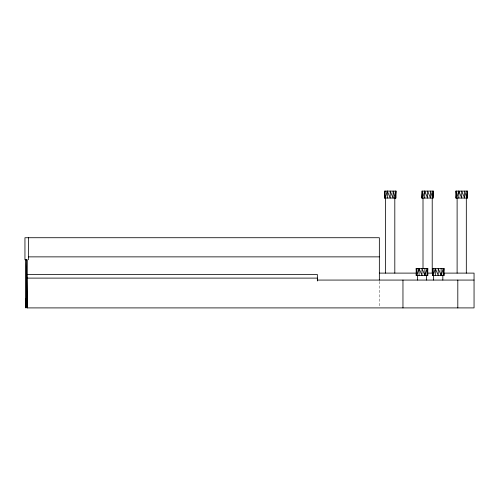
<?xml version="1.0" encoding="UTF-8"?>
<svg xmlns="http://www.w3.org/2000/svg" width="499" height="499" viewBox="0 0 499 499"><rect width="100%" height="100%" fill="white"/><g stroke="black" fill="none" stroke-linecap="round" stroke-linejoin="round"><path stroke-width="0.37" stroke-dasharray="2.5 1.87" d="M379.346 281.455L379.346 307.135"/><path stroke-width="0.75" d="M25.699 298.589L25.53 307.908L25.53 259.767L26.397 307.908L26.397 259.767L27.27 307.908L474.05 307.908L474.05 273.109L443.773 273.109M384.411 198.053L385.184 191.092L385.184 198.053L387.311 191.092L390.212 198.053L390.212 191.092L393.112 198.053L393.112 191.092L395.239 198.053L396.013 191.092L384.411 191.092L384.411 198.053L396.013 198.053L396.013 191.092M421.811 198.053L422.584 191.092L422.584 198.053L424.711 191.092L427.612 198.053L427.612 191.092L430.512 198.053L430.512 191.092L432.639 198.053L433.413 191.092L421.811 191.092L421.811 198.053L433.413 198.053L433.413 191.092M416.191 275.429L416.964 268.468L416.964 275.429L419.085 268.468L421.986 275.429L421.986 268.468L424.886 275.429L427.013 268.468L427.013 275.429L427.786 268.468L416.191 268.468L416.191 275.429L427.786 275.429L427.786 268.468M432.427 275.429L433.207 268.468L433.207 275.429L435.328 268.468L438.228 275.429L438.228 268.468L441.128 275.429L443.249 268.468L443.249 275.429L444.029 268.468L432.427 268.468L432.427 275.429L444.029 275.429L444.029 268.468M455.918 198.053L456.691 191.092L456.691 198.053L458.818 191.092L461.718 198.053L461.718 191.092L464.619 198.053L464.619 191.092L466.74 198.053L467.519 191.092L455.918 191.092L455.918 198.053L467.519 198.053L467.519 191.092M28.431 256.866L379.346 256.866M379.346 273.109L416.609 273.109M427.475 273.109L432.907 273.109M27.27 274.5L317.352 274.5L317.352 281.012M27.27 278.111L317.352 278.111M317.352 280.07L474.05 280.07M467.345 196.506L467.519 198.053M455.918 191.092L456.348 194.959M443.854 273.882L444.029 275.429M432.427 268.468L432.858 272.335M427.356 271.562L427.786 275.429M416.191 268.468L416.447 270.789M466.74 191.092L466.74 198.053M466.316 198.053L466.316 273.109M458.818 191.092L458.818 198.053M457.808 280.07L457.808 307.908M457.115 198.053L457.115 273.109M442.831 275.429L442.831 280.07M441.128 268.468L441.128 275.429M435.328 268.468L435.328 275.429M433.631 275.429L433.631 280.07M432.639 191.092L432.639 198.053M432.215 198.053L432.215 273.109M426.589 275.429L426.589 280.07M424.886 268.468L424.886 275.429M424.711 191.092L424.711 198.053M423.009 198.053L423.009 268.462M419.085 268.468L419.085 275.429M417.389 275.429L417.389 280.07M402.961 280.07L402.961 307.908M395.239 191.092L395.239 198.053M394.809 198.053L394.809 273.109M387.311 191.092L387.311 198.053M385.608 198.053L385.608 273.109M379.346 280.07L379.346 237.724L24.95 237.724L24.95 259.767L27.27 259.767L27.27 307.908M28.431 237.724L28.431 259.767"/></g></svg>
